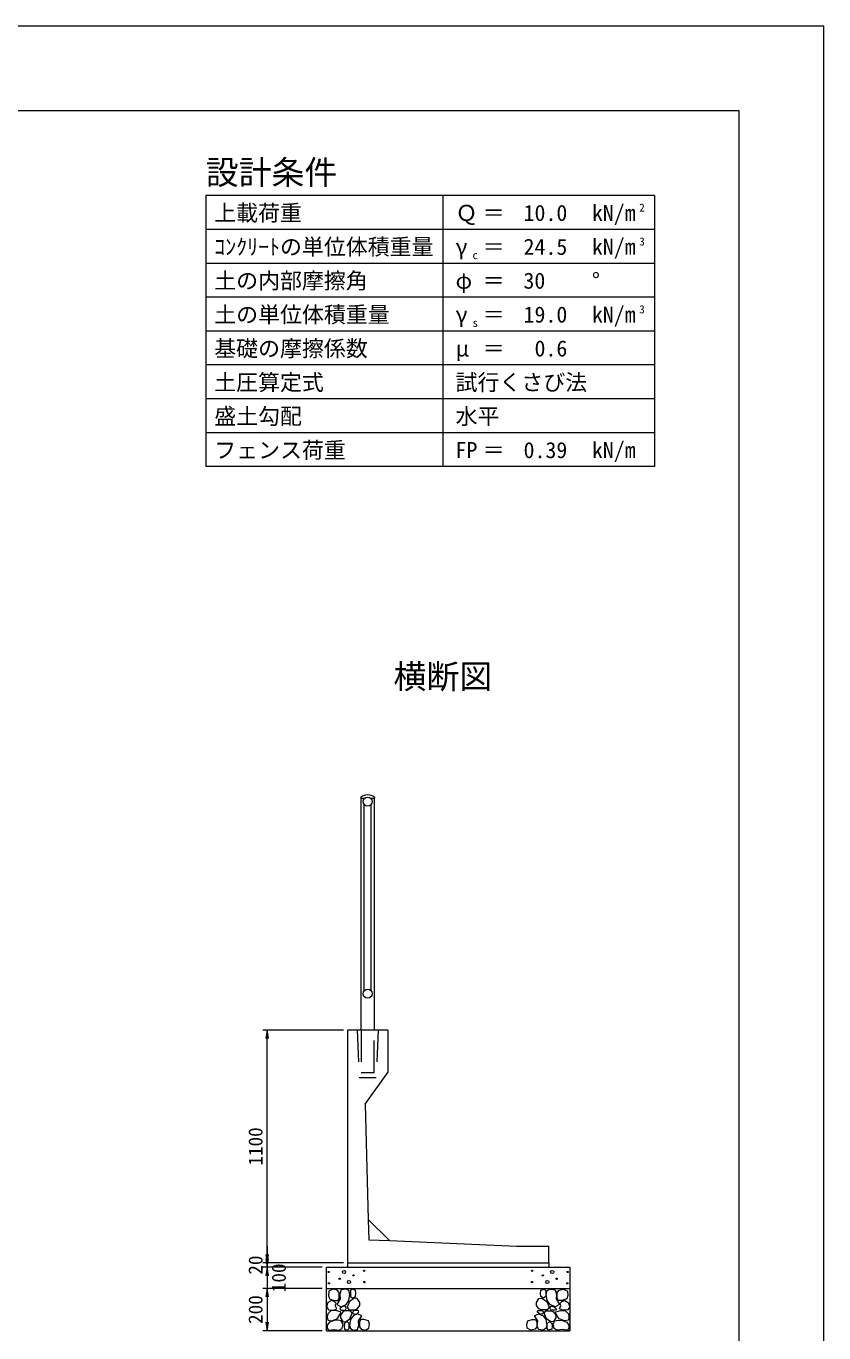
# Model space of a CAD drawing. Units: millimetres at full size, sheet at 1:25. Extents: x 0 to 16820, y 0 to 13241.
# Drawn here: x 13051 to 16820, y 5710 to 11880 of the extents above; entities that cross this region are included whole.
import ezdxf
from ezdxf.enums import TextEntityAlignment as Align

# ---------------------------------------------------------------- set-up
doc = ezdxf.new("R2010")
doc.units = ezdxf.units.MM
doc.header["$LTSCALE"] = 25
doc.linetypes.add('DASHED_SPACED', pattern=[12, 6, -6])
for name, color, linetype, lineweight in [('D-DCR-HCHn', 4, 'Continuous', 9), ('D-STR-DIM', 7, 'Continuous', 13), ('D-STR-STRn', 1, 'Continuous', 13), ('D-TTL', 2, 'Continuous', 13), ('D-TTL-FRAM', 2, 'Continuous', 13), ('D-TTL-LINE', 7, 'Continuous', 13), ('D-TTL-TXT', 7, 'Continuous', 13)]:
    doc.layers.add(name, color=color, linetype=linetype, lineweight=lineweight)
doc.styles.add('ＭＳ ゴシック', font='')
doc.styles.get('ＭＳ ゴシック').set_extended_font_data('MS Gothic')

# ---------------------------------------------------------------- blocks, each defined once
blk = doc.blocks.new('open_arrow')
at = {"color": 0, "linetype": 'Continuous', "lineweight": -2}
blk.add_lwpolyline([(7.5, 1.25), (0, 0), (7.5, -1.25)], dxfattribs=at)

msp = doc.modelspace()

# ---------------------------------------------------------------- linework, layer by layer
at = {"layer": 'D-DCR-HCHn'}
for points in [[(14477.28, 5853.81), (14470.35, 5833), (14479.59, 5819.14), (14502.71, 5816.82), (14518.49, 5823.6), (14511.95, 5839.94), (14516.58, 5849.18), (14507.33, 5858.43), (14493.46, 5863.05)], [(14521.2, 5911.59), (14500.4, 5916.22), (14481.9, 5906.97), (14479.59, 5886.17), (14484.21, 5869.99), (14507.33, 5863.05), (14523.51, 5863.05), (14530.44, 5874.61), (14530.44, 5900.04)], [(14539.69, 5913.91), (14532.76, 5893.1), (14535.07, 5869.99), (14518.89, 5844.56), (14539.69, 5833), (14562.8, 5844.56), (14576.67, 5863.05), (14581.3, 5893.1), (14576.67, 5909.28), (14562.8, 5916.22)], [(14578.98, 5858.43), (14567.43, 5830.69), (14576.67, 5819.14), (14604.41, 5819.14), (14615.97, 5823.76), (14627.53, 5839.94), (14627.53, 5853.81), (14615.97, 5872.3), (14602.1, 5874.61)], [(14583.61, 5909.28), (14583.61, 5881.55), (14595.16, 5874.61), (14606.72, 5881.55), (14609.03, 5897.73), (14606.72, 5911.59), (14590.54, 5916.22)], [(15511.02, 5858.43), (15522.57, 5830.69), (15513.33, 5819.14), (15485.59, 5819.14), (15474.03, 5823.76), (15462.47, 5839.94), (15462.47, 5853.81), (15474.03, 5872.3), (15487.9, 5874.61)], [(15506.39, 5909.28), (15506.39, 5881.55), (15494.84, 5874.61), (15483.28, 5881.55), (15480.97, 5897.73), (15483.28, 5911.59), (15499.46, 5916.22)], [(15550.31, 5913.91), (15557.24, 5893.1), (15554.93, 5869.99), (15571.11, 5844.56), (15550.31, 5833), (15527.2, 5844.56), (15513.33, 5863.05), (15508.7, 5893.1), (15513.33, 5909.28), (15527.2, 5916.22)], [(15568.8, 5911.59), (15589.6, 5916.22), (15608.1, 5906.97), (15610.41, 5886.17), (15605.79, 5869.99), (15582.67, 5863.05), (15566.49, 5863.05), (15559.56, 5874.61), (15559.56, 5900.04)], [(15612.72, 5853.81), (15619.65, 5833), (15610.41, 5819.14), (15587.29, 5816.82), (15571.51, 5823.6), (15578.05, 5839.94), (15573.42, 5849.18), (15582.67, 5858.43), (15596.54, 5863.05)], [(14521.16, 5777.01), (14538.28, 5802.69), (14536.14, 5809.11), (14512.59, 5815.53), (14491.19, 5813.39), (14476.21, 5800.55), (14474.07, 5785.57), (14476.21, 5770.59), (14493.33, 5766.31)], [(14544.31, 5833), (14532.76, 5823.76), (14537.38, 5816.82), (14553.56, 5816.82), (14560.49, 5819.14), (14565.12, 5828.38), (14558.18, 5835.32)], [(14581.08, 5777.01), (14591.78, 5802.69), (14583.22, 5813.39), (14557.54, 5813.39), (14546.84, 5809.11), (14536.14, 5794.13), (14536.14, 5781.29), (14546.84, 5764.17), (14559.68, 5762.03)], [(14617.47, 5725.64), (14623.89, 5744.91), (14621.75, 5766.31), (14636.73, 5789.85), (14617.47, 5800.55), (14596.06, 5789.85), (14583.22, 5772.73), (14578.94, 5744.91), (14583.22, 5729.92), (14596.06, 5723.5)], [(14613.19, 5800.55), (14623.89, 5809.11), (14619.61, 5815.53), (14604.62, 5815.53), (14598.2, 5813.39), (14593.92, 5804.83), (14600.34, 5798.41)], [(15472.53, 5725.64), (15466.11, 5744.91), (15468.25, 5766.31), (15453.27, 5789.85), (15472.53, 5800.55), (15493.94, 5789.85), (15506.78, 5772.73), (15511.06, 5744.91), (15506.78, 5729.92), (15493.94, 5723.5)], [(15476.81, 5800.55), (15466.11, 5809.11), (15470.39, 5815.53), (15485.38, 5815.53), (15491.8, 5813.39), (15496.08, 5804.83), (15489.66, 5798.41)], [(15508.92, 5777.01), (15498.22, 5802.69), (15506.78, 5813.39), (15532.46, 5813.39), (15543.16, 5809.11), (15553.86, 5794.13), (15553.86, 5781.29), (15543.16, 5764.17), (15530.32, 5762.03)], [(15545.69, 5833), (15557.24, 5823.76), (15552.62, 5816.82), (15536.44, 5816.82), (15529.51, 5819.14), (15524.88, 5828.38), (15531.82, 5835.32)], [(15568.84, 5777.01), (15551.72, 5802.69), (15553.86, 5809.11), (15577.41, 5815.53), (15598.81, 5813.39), (15613.79, 5800.55), (15615.93, 5785.57), (15613.79, 5770.59), (15596.67, 5766.31)], [(14529.72, 5723.5), (14544.7, 5729.92), (14548.98, 5751.33), (14540.42, 5766.31), (14525.44, 5770.59), (14506.17, 5768.45), (14484.77, 5759.89), (14474.07, 5747.05), (14474.07, 5732.06), (14480.49, 5723.5), (14506.17, 5725.64)], [(14576.8, 5729.92), (14576.8, 5755.61), (14566.1, 5762.03), (14555.4, 5755.61), (14553.26, 5740.62), (14555.4, 5727.78), (14570.38, 5723.5)], [(14634.59, 5727.78), (14653.85, 5723.5), (14670.97, 5732.06), (14673.11, 5751.33), (14668.83, 5766.31), (14647.43, 5772.73), (14632.45, 5772.73), (14626.03, 5762.03), (14626.03, 5738.48)], [(15455.41, 5727.78), (15436.15, 5723.5), (15419.03, 5732.06), (15416.89, 5751.33), (15421.17, 5766.31), (15442.57, 5772.73), (15457.55, 5772.73), (15463.97, 5762.03), (15463.97, 5738.48)], [(15513.2, 5729.92), (15513.2, 5755.61), (15523.9, 5762.03), (15534.6, 5755.61), (15536.74, 5740.62), (15534.6, 5727.78), (15519.62, 5723.5)], [(15560.28, 5723.5), (15545.3, 5729.92), (15541.02, 5751.33), (15549.58, 5766.31), (15564.56, 5770.59), (15583.83, 5768.45), (15605.23, 5759.89), (15615.93, 5747.05), (15615.93, 5732.06), (15609.51, 5723.5), (15583.83, 5725.64)]]:
    msp.add_lwpolyline(points, close=True, dxfattribs=at)
for centre, radius in [((14480.73, 5997.43), 3), ((14553.34, 5997.43), 7.5), ((14648.13, 6003.48), 3), ((15441.87, 6003.48), 3), ((15536.66, 5997.43), 7.5), ((15609.27, 5997.43), 3), ((14481.87, 5943.92), 3), ((14532.29, 5965.76), 3), ((14576.66, 5949.97), 7.5), ((14597.71, 5981.64), 3), ((14649.27, 5949.97), 3), ((15440.73, 5949.97), 3), ((15492.29, 5981.64), 3), ((15513.34, 5949.97), 7.5), ((15557.71, 5965.76), 3), ((15608.13, 5943.92), 3)]:
    msp.add_circle(centre, radius, dxfattribs=at)
at = {"layer": 'D-STR-DIM'}
for p, q in [((14550, 7140), (14170, 7140)), ((14190, 6040), (14190, 7140)), ((14190, 6120), (14190, 5940)), ((14190, 6100), (14190, 5840)), ((14550, 6040), (14170, 6040)), ((14550, 6040), (14170, 6040)), ((14450, 6020), (14170, 6020)), ((14450, 6020), (14170, 6020)), ((14450, 5920), (14170, 5920)), ((14450, 5920), (14170, 5920)), ((14190, 5920), (14190, 5720)), ((14450, 5720), (14170, 5720))]:
    msp.add_line(p, q, dxfattribs=at)
at = {"layer": 'D-STR-STRn'}
for p, q in [((14633.15, 8240), (14633.15, 8235)), ((14633.15, 8235), (14651.27, 8235)), ((14678.73, 8235), (14696.85, 8235)), ((14696.85, 8240), (14696.85, 8235)), ((14648, 7324.27), (14648, 8205.73)), ((14682, 7324.27), (14682, 8205.73)), ((14760, 7140), (14570, 7140)), ((14570, 7140), (14570, 6040)), ((14760, 7140), (14760, 6940)), ((14653.8, 6790), (14760, 6940)), ((14653.8, 6790), (14667.57, 6245.82)), ((14667.57, 6245.82), (14767.57, 6145.82)), ((14767.57, 6145.82), (15370, 6120)), ((15370, 6120), (15520, 6120)), ((15520, 6040), (15520, 6120)), ((14470, 5720), (14470, 6020)), ((14470, 6020), (15620, 6020)), ((14570, 6040), (14570, 6020)), ((14570, 6040), (15520, 6040)), ((15520, 6040), (15520, 6020)), ((15620, 6020), (15620, 5720)), ((14470, 5920), (15620, 5920)), ((14470, 5720), (15620, 5720))]:
    msp.add_line(p, q, dxfattribs=at)
at = {"layer": 'D-STR-STRn', "linetype": 'DASHED_SPACED'}
for p, q in [((14615, 7140), (14625, 6915)), ((14715, 7140), (14705, 6915)), ((14625, 6915), (14705, 6915))]:
    msp.add_line(p, q, dxfattribs=at)
at = {"layer": 'D-STR-STRn', "color": 2, "linetype": 'DASHED_SPACED'}
for p, q in [((14667.57, 6245.82), (14670, 6150)), ((14670, 6150), (14767.57, 6145.82))]:
    msp.add_line(p, q, dxfattribs=at)
at = {"layer": 'D-STR-STRn'}
msp.add_lwpolyline([(14695.25, 8235), (14695.25, 7140), (14634.75, 7140), (14634.75, 8235)], dxfattribs=at)
at = {"layer": 'D-STR-STRn', "color": 2, "linetype": 'DASHED_SPACED'}
msp.add_lwpolyline([(14634.75, 7140), (14634.75, 6940), (14695.25, 6940), (14695.25, 7140)], dxfattribs=at)
at = {"layer": 'D-STR-STRn'}
for centre in [(14665, 8218.65), (14665, 7311.35)]:
    msp.add_circle(centre, 21.35, dxfattribs=at)
msp.add_arc((14665, 8194.28), 55.72, 55.13837, 124.86163, dxfattribs=at)
at = {"layer": 'D-TTL'}
for points in [[(0, 0), (16820, 0), (16820, 11880), (0, 11880)], [(400, 400), (16420, 400), (16420, 11480), (400, 11480)]]:
    msp.add_lwpolyline(points, close=True, dxfattribs=at)
at = {"layer": 'D-TTL-FRAM'}
for p, q in [((16020, 11080), (13900, 11080)), ((13900, 11080), (13900, 9800)), ((16020, 11080), (16020, 9800)), ((16020, 9800), (13900, 9800))]:
    msp.add_line(p, q, dxfattribs=at)
at = {"layer": 'D-TTL-LINE'}
for p, q in [((15020, 11080), (15020, 9800)), ((16020, 10920), (13900, 10920)), ((16020, 10760), (13900, 10760)), ((16020, 10600), (13900, 10600)), ((16020, 10440), (13900, 10440)), ((16020, 10280), (13900, 10280)), ((16020, 10120), (13900, 10120)), ((16020, 9960), (13900, 9960))]:
    msp.add_line(p, q, dxfattribs=at)

# ---------------------------------------------------------------- block references
at = {"layer": 'D-STR-DIM', "xscale": 5.33, "yscale": 5.33}
for p, rotation in [((14190, 7140), 270), ((14190, 6040), 90), ((14190, 6040), 90), ((14190, 6020), 90), ((14190, 6020), 270), ((14190, 5920), 270), ((14190, 5920), 270), ((14190, 5720), 90)]:
    msp.add_blockref('open_arrow', p, dxfattribs=dict(at, rotation=rotation))

# ---------------------------------------------------------------- texts
at = {"layer": 'D-STR-DIM', "style": 'ＭＳ ゴシック'}
for s, p in [('1100', (14135, 6590)), ('20', (14135, 6030)), ('100', (14245, 5970)), ('200', (14135, 5820))]:
    msp.add_text(s, height=66.46, rotation=90, dxfattribs=at).set_placement(p, align=Align.MIDDLE_CENTER)
at = {"layer": 'D-TTL-TXT', "style": 'ＭＳ ゴシック'}
for s, height, p in [('設計条件', 113.9, (13900, 11098.15)), ('上載荷重', 75.95, (13940, 10937.43)), ('Ｑ', 75.95, (15080, 10937.43)), ('＝', 75.95, (15208, 10937.43)), ('kN/m', 75.95, (15724, 10937.43)), ('2', 37.98, (15948, 10992.72)), ('ｺﾝｸﾘｰﾄの単位体積重量', 75.95, (13940, 10777.43)), ('kN/m', 75.95, (15724, 10777.43)), ('3', 37.98, (15948, 10832.72)), ('γ', 75.95, (15080, 10777.43)), ('c', 37.98, (15160, 10768.72)), ('＝', 75.95, (15208, 10777.43)), ('土の内部摩擦角', 75.95, (13940, 10617.43)), ('φ', 75.95, (15080, 10617.43)), ('＝', 75.95, (15208, 10617.43)), ('°', 75.95, (15724, 10617.43)), ('土の単位体積重量', 75.95, (13940, 10457.43)), ('kN/m', 75.95, (15724, 10457.43)), ('3', 37.98, (15948, 10512.72)), ('γ', 75.95, (15080, 10457.43)), ('＝', 75.95, (15208, 10457.43)), ('s', 37.98, (15160, 10448.72)), ('基礎の摩擦係数', 75.95, (13940, 10297.43)), ('μ', 75.95, (15080, 10297.43)), ('＝', 75.95, (15208, 10297.43)), ('土圧算定式', 75.95, (13940, 10137.43)), ('試行くさび法', 75.95, (15080, 10137.43)), ('盛土勾配', 75.95, (13940, 9977.43)), ('水平', 75.95, (15080, 9977.43)), ('フェンス荷重', 75.95, (13940, 9817.43)), ('FP', 75.95, (15080, 9817.43)), ('＝', 75.95, (15208, 9817.43)), ('kN/m', 75.95, (15724, 9817.43))]:
    msp.add_text(s, height=height, dxfattribs=at).set_placement(p, align=Align.BOTTOM_LEFT)
for s, p in [('10.0', (15608, 10937.43)), ('24.5', (15608, 10777.43)), ('30', (15504, 10617.43)), ('19.0', (15608, 10457.43)), ('0.6', (15608, 10297.43)), ('0.39', (15608, 9817.43))]:
    msp.add_text(s, height=75.95, dxfattribs=at).set_placement(p, align=Align.BOTTOM_RIGHT)
msp.add_text('横断図', height=113.9, dxfattribs=at).set_placement((15020, 8718.15), align=Align.BOTTOM_CENTER)

doc.saveas('drawing.dxf')
